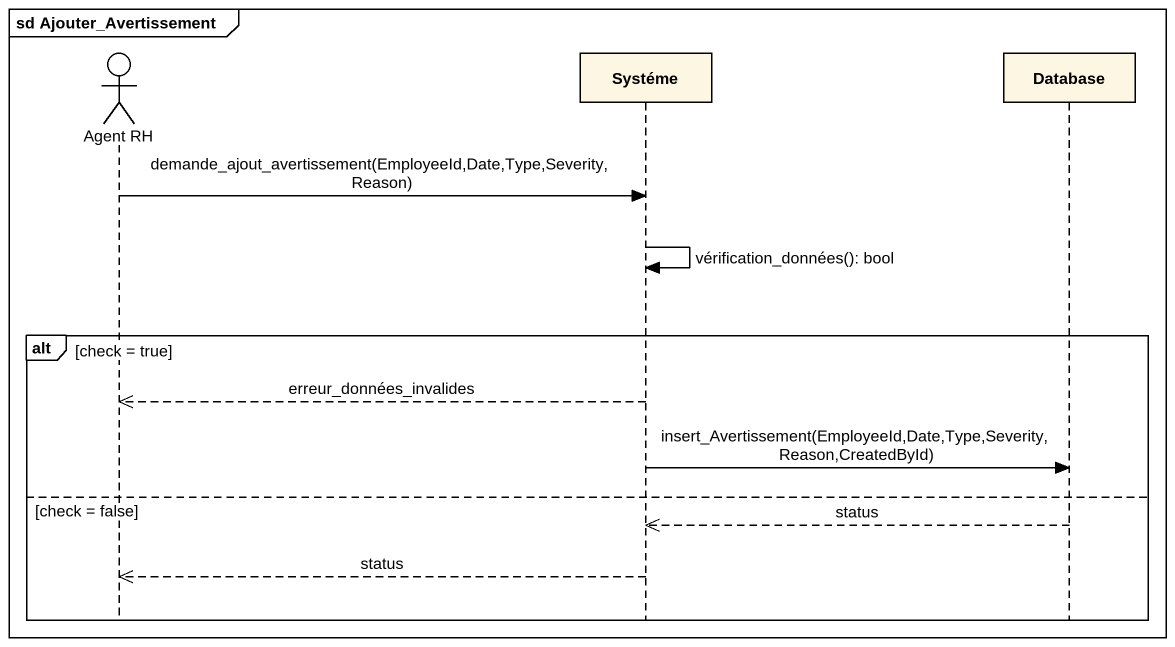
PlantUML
@startuml
mainframe sd Ajouter_Avertissement
hide footbox
actor "Agent RH" as Agent_RH
participant Systéme
participant "Database" as Database_

Agent_RH -> Systéme : demande_ajout_avertissement(EmployeeId,Date,Type,Severity,Reason)
Systéme -> Systéme : vérification_données(): bool
alt check = true
  Systéme -->> Agent_RH : erreur_données_invalides
  Systéme -> Database_ : insert_Avertissement(EmployeeId,Date,Type,Severity,Reason,CreatedById)
else check = false
  Database_ -->> Systéme : status
  Systéme -->> Agent_RH : status
end
@enduml
